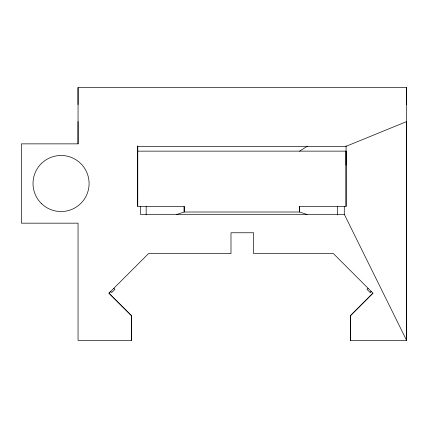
<?xml version="1.0" encoding="UTF-8"?>
<svg xmlns="http://www.w3.org/2000/svg" width="428" height="428" viewBox="0 0 428 428"><rect width="100%" height="100%" fill="white"/><g stroke="black" fill="none" stroke-linecap="round" stroke-linejoin="round"><path stroke-width="0.64" d="M78.046 143.862L78.046 87.601L406.6 87.601L406.6 340.388L350.404 340.399L350.404 315.757L372.986 293.18L333.412 253.606L253.654 253.611L253.654 232.762L230.992 232.768L230.992 253.617L148.516 253.611L108.942 293.185L131.524 315.768L131.524 340.399L78.046 340.399L78.046 223.17L21.4 223.17L21.4 143.862L78.046 143.862L78.046 121.589M176.571 214.54L184.174 212.01L184.174 206.387L137.72 206.382L137.746 145.852M346.059 145.836L346.059 206.382L299.611 206.387L299.605 212.01L307.208 214.54M346.059 165.053L346.065 151.132L137.725 151.148M350.404 340.399L350.355 315.72L372.938 293.137M406.6 104.598L406.6 87.601M370.712 292.057L371.285 291.484L370.209 292.559L367.005 289.355L368.08 288.279M131.524 340.388L131.589 315.709L108.942 293.185L110.643 291.484L111.719 292.559L114.923 289.355L113.848 288.279M299.611 151.138L307.448 146.151M137.72 206.382L137.72 146.333L346.059 146.333L406.6 121.589L406.6 340.399L344.289 214.31L140.357 214.31L140.357 206.382M346.043 151.132L346.059 206.382M344.289 206.382L344.289 214.31M337.617 206.382L337.617 214.872M299.605 206.382L299.605 212.01L184.174 212.01L184.174 206.382M146.167 206.382L146.167 214.872M78.046 87.601L78.046 104.598M41.227 203.343A28.039 28.039 0 0 0 88.136 190.77A28.039 28.039 0 0 0 53.794 156.429A28.039 28.039 0 0 0 41.227 203.343"/></g></svg>
